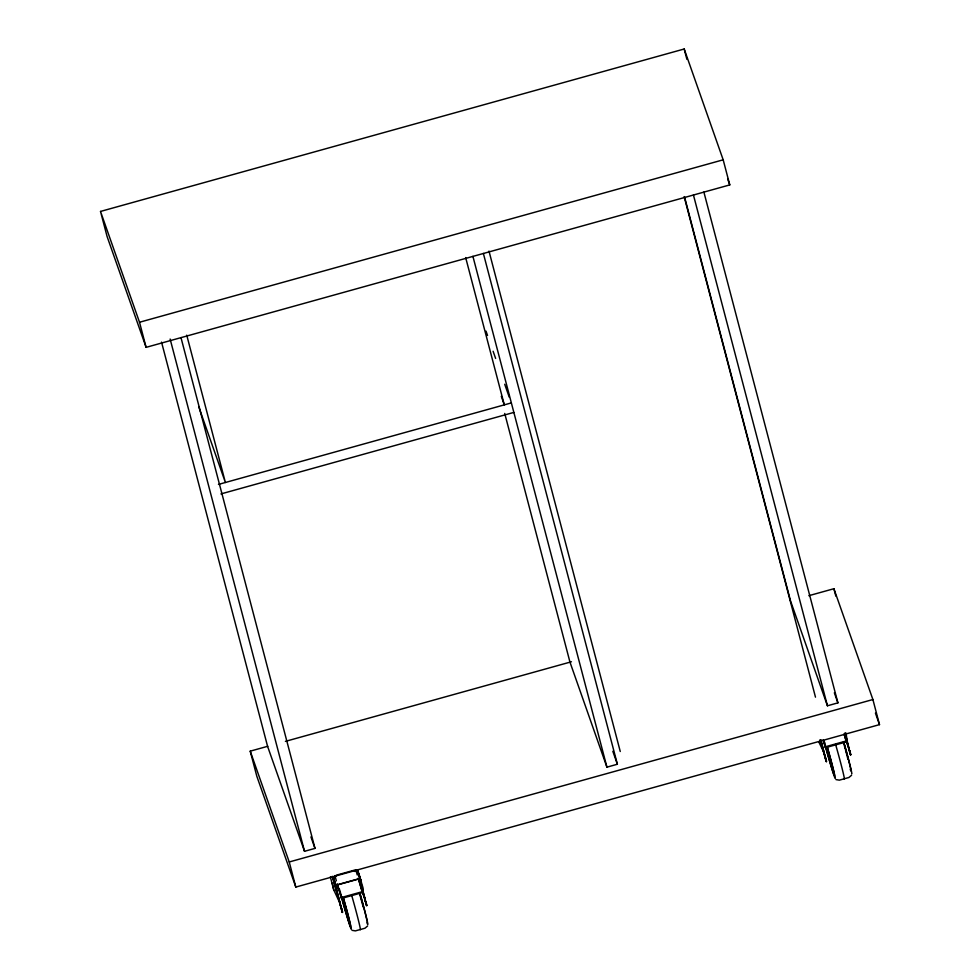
<?xml version="1.0" encoding="UTF-8"?>
<svg xmlns="http://www.w3.org/2000/svg" width="980" height="980" viewBox="0 0 980 980"><rect width="100%" height="100%" fill="white"/><g stroke="black" fill="none" stroke-linecap="round" stroke-linejoin="round"><path stroke-width="1.47" d="M367.61 925.978L364.977 928.219L355.397 930.89L351.991 930.326M851.571 775.254L848.937 777.483L839.358 780.154L835.952 779.59M100.511 211.435L684.187 49L723.179 159.814L729.769 184.914L146.106 347.349L107.102 236.548L100.511 211.435L139.515 322.249L146.106 347.349M139.515 322.249L723.179 159.814M218.454 484.426L511.278 402.927M220.941 493.932L513.777 412.433M808.831 595.693L833.894 588.723L872.898 699.536L879.489 724.636L295.813 887.072L256.821 776.258L250.231 751.158L267.797 746.27M285.413 741.37L571.45 661.757M161.541 342.13L267.577 746.331L304.523 851.302L314.984 848.398L180.982 337.598M504.725 413.438L569.98 662.174L606.926 767.156L617.376 764.241L483.373 253.44M684.457 196.6L790.492 600.801L827.439 705.784L837.9 702.868L703.885 192.068M250.231 751.158L289.235 861.971L872.898 699.536M336.238 875.214L355.765 869.787L357.284 875.018M333.445 877.002L336.299 876.316M354.638 871.22L357.737 870.35L361.326 881.927L359.758 878.386M333.261 877.406L337.071 888.676M354.687 871.441L357.786 870.571M334.07 880.469L333.482 877.1M846.193 740.978L846.365 741.885L825.442 747.703L825.283 746.797L846.193 740.978A28.212 0.894 74.4 0 0 844.148 733.885M332.367 876.304L342.302 912.466L333.2 877.186L335.883 885.161L360.407 878.337M336.201 885.271L360.175 878.595L361.044 882.012M844.944 733.163L850.518 754.98L845.152 735.123M820.039 739.753L826.263 761.73L820.971 739.827M849.648 751.109L845.226 733.077M362.233 891.714L362.404 892.621L341.493 898.44L341.322 897.533L362.233 891.714A28.212 0.894 74.4 0 0 358.325 878.435M359.599 878.607L366.557 905.716L359.329 878.766M364.438 897.067L359.182 875.887L361.326 881.927M341.444 908.595L334.94 882.637M365.687 901.845L364.719 896.994M818.668 741.689L823.286 751.17L820.346 740.268M359.158 874.809L363.017 887.856L363.421 894.373M330.346 876.88L333.751 889.877L339.337 901.906L332.71 877.382M727.736 179.168L729.769 184.914M875.434 713.122L879.489 724.636M834.348 692.799L837.9 702.868M486.019 331.142L487.538 335.454M493.099 351.244L495.623 358.423M504.712 384.27L509.257 397.182M501.295 396.288L504.308 404.875L465.659 257.556M612.831 751.293L617.376 764.241M198.695 406.663L225.388 482.491L186.739 335.172M310.93 836.895L314.984 848.398M357.516 870.657L360.175 878.595M843.29 742.105L843.976 744.469M826.728 746.711L831.53 765.392L826.471 748.475M359.329 892.841L363.298 907.235M342.767 897.447L347.569 916.129L341.959 897.019M336.373 880.836L334.841 875.606L335.013 876.512M844.331 745.658L845.042 748.206M845.397 749.48L846.965 755.409M847.553 744.273L850.799 754.906L849.93 751.035M363.592 895.01L366.839 905.643L365.969 901.772M833.894 588.723L835.842 596.11M684.187 49L686.894 59.339M844.503 733.787L847.271 744.347M693.436 194.983L827.439 705.784M684.199 196.76L815.483 697.16M820.689 739.912L825.405 757.859M820.689 741.088L826.544 761.656L825.675 757.785M488.983 251.088L620.254 751.489M472.911 256.356L606.926 767.156M357.737 870.35L358.839 874.564M357.455 870.436L358.558 874.638M357.1 870.252L357.847 873.094M359.048 878.84L363.31 895.083M336.74 891.825L342.584 912.392L341.726 908.521M170.128 339.031L304.523 851.302M289.235 861.971L295.813 887.072M335.883 885.161L336.802 888.762M847.247 756.499L847.847 758.998M846.095 733.114L847.382 743.636M332.306 883.201L333.751 889.877M355.765 869.787L355.936 870.693M827.353 747.213A26.215 0.833 74.4 0 1 835.132 778.365A26.215 0.833 74.4 0 1 825.013 744.751M824.695 743.526A26.215 0.833 74.4 0 1 823.947 740.684M835.536 744.249A29.118 0.919 74.4 0 1 844.148 778.818M827.439 747.875A23.3 0.735 74.4 0 1 834.323 775.535A23.3 0.735 74.4 0 1 825.074 744.592M824.744 743.318A23.3 0.735 74.4 0 1 824.107 740.856M843.903 742.607A26.215 0.833 74.4 0 1 851.657 773.722M844.001 743.269A23.3 0.735 74.4 0 1 849.954 765.588A23.3 0.735 74.4 0 1 850.199 769.288M823.225 739.704A28.212 0.894 74.4 0 1 825.283 746.797M844.319 734.804A28.518 0.907 74.4 0 1 846.365 741.885M823.396 740.623A28.518 0.907 74.4 0 1 825.442 747.703M343.392 897.95A26.215 0.833 74.4 0 1 351.134 929.065A26.215 0.833 74.4 0 1 340.734 894.262M340.354 892.829A26.215 0.833 74.4 0 1 339.313 888.75M351.575 894.985A29.118 0.919 74.4 0 1 360.187 929.555M343.478 898.611A23.3 0.735 74.4 0 1 350.228 926.002A23.3 0.735 74.4 0 1 340.146 891.592M359.942 893.344A26.215 0.833 74.4 0 1 366.655 918.456A26.215 0.833 74.4 0 1 366.924 922.621M360.04 893.993A23.3 0.735 74.4 0 1 367.01 921.09M337.402 884.254A28.212 0.894 74.4 0 1 341.322 897.533M358.153 878.264A28.518 0.907 74.4 0 1 362.404 892.621M337.243 884.083A28.518 0.907 74.4 0 1 341.493 898.44"/></g></svg>
